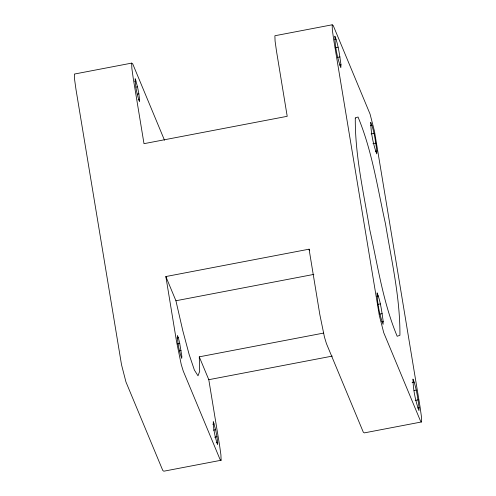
<?xml version="1.0" encoding="UTF-8"?>
<svg xmlns="http://www.w3.org/2000/svg" width="496" height="496" viewBox="0 0 496 496"><rect width="100%" height="100%" fill="white"/><g stroke="black" fill="none" stroke-linecap="round" stroke-linejoin="round"><path stroke-width="0.74" d="M139.618 99.578L139.506 101.705C136.908 94.395 135.303 86.49 135.16 78.728L137.51 86.775L138.855 93.874L139.618 99.578L138.099 99.87M217.732 442.506L217.626 444.639C215.028 437.323 213.423 429.418 213.274 421.662L215.63 429.71L216.969 436.809L217.732 442.506L216.219 442.798M340.981 64.778L340.826 67.704C337.255 57.648 335.048 46.779 334.85 36.109C338.464 45.217 339.586 55.13 340.981 64.778L339.549 65.05M376.867 150.989L376.712 153.915C373.147 143.859 370.934 132.99 370.735 122.32C374.35 131.428 375.472 141.341 376.867 150.989L375.435 151.261M383.21 321.495L383.055 324.421C379.49 314.365 377.276 303.496 377.078 292.826C380.692 301.934 381.815 311.848 383.21 321.495L381.777 321.768M419.095 407.706L418.946 410.632C415.375 400.576 413.162 389.707 412.963 379.037C416.578 388.145 417.706 398.059 419.095 407.706L417.663 407.979M334.707 39.488L336.139 39.215M370.593 125.699L372.025 125.426M376.941 296.205L378.374 295.932M412.108 382.559L414.259 382.143M164.498 140.232L132.705 63.854L131.663 63.116L74.375 74.059L74.574 79.354L75.956 89.268L121.514 364.715L125.947 381.945L162.787 470.462L163.835 471.2L221.117 460.251L220.925 454.956L219.536 445.048L208.791 379.694L199.274 356.835L323.547 333.089M221.117 460.251L220.075 459.513L183.229 370.996L181.226 364.424L176.601 341.899L165.85 276.551L309.07 249.184L319.821 314.532L324.446 337.057L326.449 343.629L363.295 432.146L364.337 432.884L421.625 421.941L421.426 416.646L420.044 406.732L374.486 131.285L370.053 114.055L333.213 25.538L332.165 24.8L274.883 35.749L275.075 41.044L276.464 50.952L287.209 116.306L143.995 143.673L133.244 78.318L131.862 68.411L131.663 63.116M134.583 81.276L136.096 80.991M335.222 47.721L338.086 47.176M135.997 87.067L137.51 86.775M137.336 94.166L138.855 93.874M337.782 57.344L339.934 56.935M371.107 133.932L373.972 133.387M372.955 143.697L375.819 143.146M165.85 276.551L175.925 300.75L313.838 274.4M176.812 337.993L178.331 337.708L179.744 343.492L181.846 356.295L181.734 358.422C179.143 351.112 177.537 343.207 177.388 335.445L178.331 337.708M377.45 304.439L380.314 303.893M177.469 343.926L179.744 343.492M179.571 350.883L181.083 350.591M380.01 314.061L382.162 313.652M208.791 379.694L332.301 356.097M212.697 424.21L214.216 423.919M414.055 390.513L416.2 390.104M213.354 430.144L215.63 429.71M214.7 437.243L216.969 436.809M415.183 400.415L418.047 399.863M421.625 421.941L420.583 421.203L383.737 332.686L379.31 315.456L333.746 40.009L332.363 30.095L332.165 24.8M309.07 249.184L309.665 250.604M175.925 300.75L182.801 330.683L189.156 354.528L194.389 370.059L198.009 375.807L199.69 371.25L199.274 356.835M355.285 117.974C355.006 155.539 363.661 192.51 369.706 229.412C377.698 265.242 382.974 302.225 397.178 336.276L399.925 335.308C400.198 297.743 391.542 260.766 385.497 223.87C377.512 188.04 372.229 151.057 358.025 117.006L355.285 117.974"/></g></svg>
